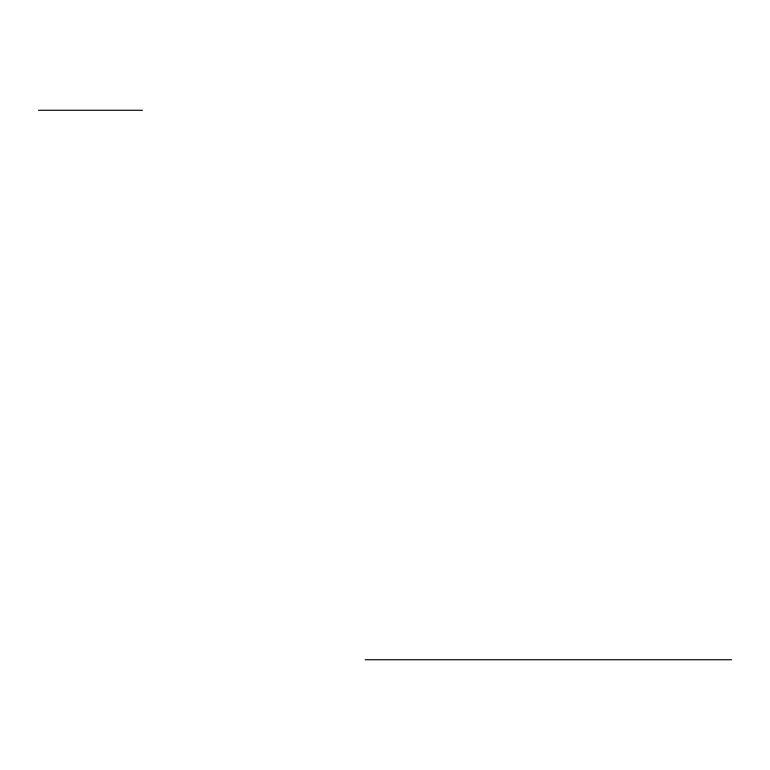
<?xml version="1.0" encoding="UTF-8"?>
<svg xmlns="http://www.w3.org/2000/svg" width="770" height="770" viewBox="0 0 770 770"><rect width="100%" height="100%" fill="white"/><g stroke="black" fill="none" stroke-linecap="round" stroke-linejoin="round"><path stroke-width="1.16" d="M38.5 110.264L142.412 110.264M365.192 659.736L731.5 659.736"/></g></svg>
